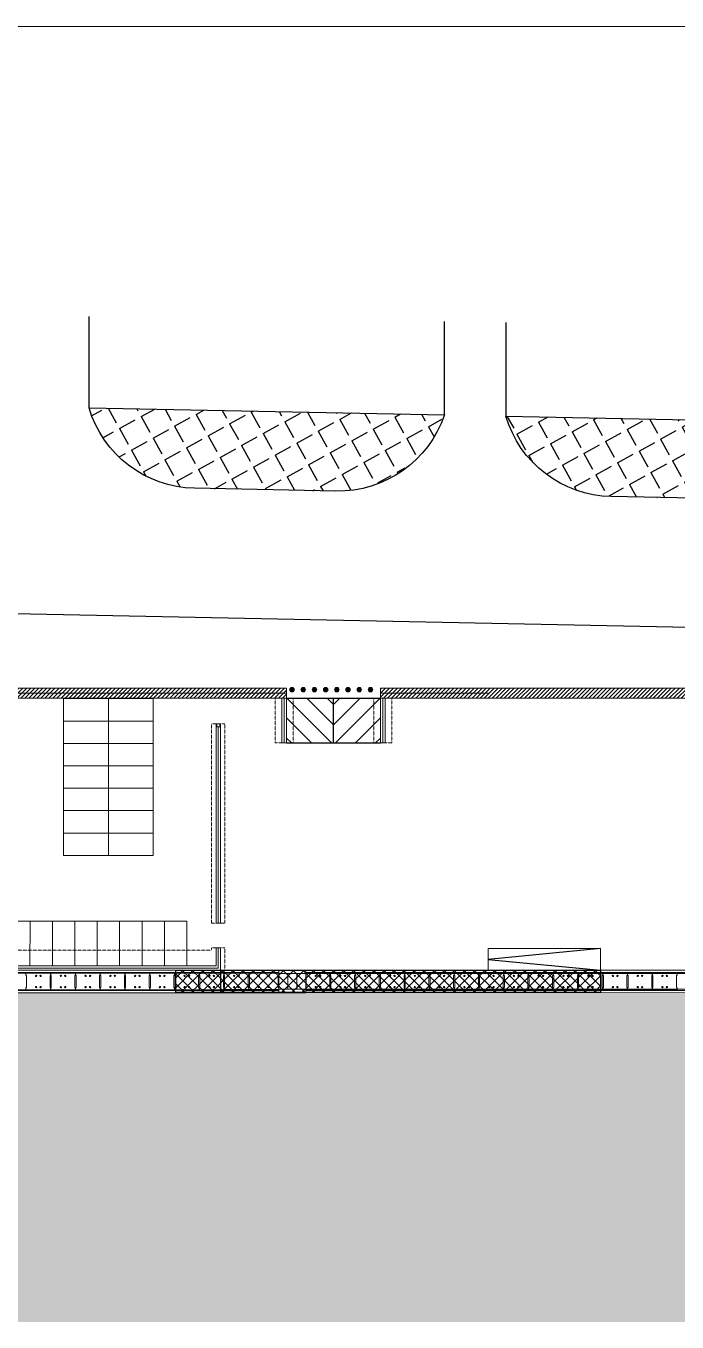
# Model space of a CAD drawing. Header units: millimetres. Extents: x -223101 to 128452, y -22249 to 35606.
# Drawn here: x -1882 to 27172, y -22249 to 35606 of the extents above; entities that cross this region are included whole.
import ezdxf

# ---------------------------------------------------------------- set-up
doc = ezdxf.new("R2010")
doc.units = ezdxf.units.MM
doc.linetypes.add('DASHED2', pattern=[0.375, 0.25, -0.125])
for name, color, linetype in [('0-MEP VIA HE', 4, 'Continuous'), ('0.BR.MEP DUONG TK', 3, 'Continuous'), ('00-HATCH VIA HE', 31, 'Continuous'), ('8', 8, 'Continuous'), ('Mau1', 1, 'Continuous'), ('Slope', 33, 'Continuous')]:
    doc.layers.add(name, color=color, linetype=linetype)
for name, color, linetype, lineweight in [('1', 1, 'Continuous', 18), ('1.Fence Wall', 2, 'Continuous', 15), ('2.Crash Barrier', 4, 'Continuous', 15), ('ARC_HATCH', 8, 'Continuous', 0), ('BOLLARD', 221, 'Continuous', 5), ('CP2-CSA-FT-STTD-Ground level$0$ARC_FLOOR', 2, 'Continuous', 5), ('Foundation', 3, 'DASHED2', 9), ('L1-DRAINAGE-LONG_DITCH', 12, 'Continuous', 9), ('TAN CANG-profile- REVISE1$0$8', 17, 'Continuous', 0), ('trench cover', 74, 'Continuous', 0)]:
    doc.layers.add(name, color=color, linetype=linetype, lineweight=lineweight)
doc.layers.add('ARC-PAKING-AR', color=9, linetype='Continuous', lineweight=0, true_color=0x808080)
doc.styles.add('Arial', font='arial.ttf', dxfattribs={"width": 0.8, "height": 393.413174})
doc.dimstyles.new('A3-500', dxfattribs={"dimscale": 0.5, "dimtxt": 1.6, "dimasz": 1.2, "dimexe": 0.5, "dimexo": 1, "dimgap": 0.5, "dimtad": 3, "dimdec": 0, "dimlfac": 1000, "dimdsep": 46, "dimtxsty": 'Arial', "dimcen": 0, "dimclrd": 256, "dimclre": 256, "dimclrt": 2, "dimadec": 0, "dimazin": 0, "dimtfac": 1, "dimtdec": 0, "dimtix": 1, "dimtmove": 2, "dimatfit": 3, "dimfxl": 1, "dimtfill": 1, "dimtfillclr": 11, "dimtolj": 1, "dimlwd": -1, "dimlwe": -1, "dimarcsym": 0})
pattern_1 = [(298.94929493, (-1345745049.4, -45576618.3), (962.55324745, 532.4389597), [800, -300]), (28.94929493, (-1345745049.4, -45576618.3), (-532.4389597, 962.55324745), [800, -300])]

# ---------------------------------------------------------------- blocks, each defined once
blk = doc.blocks.new('pk')
at = {"layer": 'ARC-PAKING-AR'}
for points in [[(-68.399, 0.04), (-68.399, 1.04), (-66.399, 1.04), (-66.399, 0.04)], [(-66.399, 0.04), (-66.399, 1.04), (-64.399, 1.04), (-64.399, 0.04)], [(-68.399, -0.96), (-68.399, 0.04), (-66.399, 0.04), (-66.399, -0.96)], [(-66.399, -0.96), (-66.399, 0.04), (-64.399, 0.04), (-64.399, -0.96)], [(-68.4, -1.96), (-68.399, -0.96), (-66.399, -0.96), (-66.4, -1.96)], [(-66.4, -1.96), (-66.399, -0.96), (-64.399, -0.96), (-64.4, -1.96)], [(-68.4, -2.96), (-68.4, -1.96), (-66.4, -1.96), (-66.4, -2.96)], [(-66.4, -2.96), (-66.4, -1.96), (-64.4, -1.96), (-64.4, -2.96)], [(-68.4, -3.96), (-68.4, -2.96), (-66.4, -2.96), (-66.4, -3.96)], [(-66.4, -3.96), (-66.4, -2.96), (-64.4, -2.96), (-64.4, -3.96)], [(-68.4, -4.96), (-68.4, -3.96), (-66.4, -3.96), (-66.4, -4.96)], [(-66.4, -4.96), (-66.4, -3.96), (-64.4, -3.96), (-64.4, -4.96)], [(-68.4, -5.96), (-68.4, -4.96), (-66.4, -4.96), (-66.4, -5.96)], [(-66.4, -5.96), (-66.4, -4.96), (-64.4, -4.96), (-64.4, -5.96)], [(-69.903, -10.885), (-70.903, -10.885), (-70.902, -8.885), (-69.902, -8.885)], [(-68.903, -10.885), (-69.903, -10.885), (-69.902, -8.885), (-68.902, -8.885)], [(-67.903, -10.885), (-68.903, -10.885), (-68.902, -8.885), (-67.902, -8.885)], [(-66.903, -10.886), (-67.903, -10.885), (-67.902, -8.885), (-66.902, -8.886)], [(-65.903, -10.886), (-66.903, -10.886), (-66.902, -8.886), (-65.902, -8.886)], [(-64.903, -10.886), (-65.903, -10.886), (-65.902, -8.886), (-64.902, -8.886)], [(-63.903, -10.886), (-64.903, -10.886), (-64.902, -8.886), (-63.902, -8.886)], [(-62.903, -10.886), (-63.903, -10.886), (-63.902, -8.886), (-62.902, -8.886)]]:
    blk.add_lwpolyline(points, close=True, dxfattribs=at)
blk = doc.blocks.new('trench thủ đức')
at = {"ltscale": 0.5}
for p, q in [((99350, -6545), (98150, -6545)), ((98150, -6545), (98150, -7545)), ((99350, -6545), (98150, -6545)), ((98150, -6545), (98150, -7545)), ((99350, -6695), (98150, -6695)), ((99350, -6695), (98150, -6695)), ((99350, -6545), (99350, -6695)), ((99350, -6545), (99350, -6695)), ((99350, -6695), (99350, -7395)), ((99350, -6695), (99350, -7395)), ((99350, -7395), (98150, -7395)), ((99350, -7395), (98150, -7395)), ((99350, -7395), (99350, -7545)), ((99350, -7395), (99350, -7545)), ((99350, -7545), (98150, -7545)), ((99350, -7545), (98150, -7545))]:
    blk.add_line(p, q, dxfattribs=at)
at = {"layer": '1', "ltscale": 0.5}
for p, q in [((98550, -6695), (98550, -7395)), ((98550, -6695), (98550, -7395)), ((98950, -6695), (98950, -7395)), ((98950, -6695), (98950, -7395))]:
    blk.add_line(p, q, dxfattribs=at)
at = {"layer": 'L1-DRAINAGE-LONG_DITCH', "ltscale": 0.011, "flags": 128}
for points in [[(82450, -6549), (98150, -6545)], [(82450, -6649), (98150, -6645)], [(99350, -6545), (135400, -6544)], [(99350, -6645), (135400, -6644)], [(98150, -7445), (82450, -7449)], [(135400, -7444), (99350, -7445)], [(98150, -7545), (82450, -7549)], [(135400, -7544), (99350, -7545)]]:
    blk.add_lwpolyline(points, dxfattribs=at)
at = {"layer": 'L1-DRAINAGE-LONG_DITCH', "ltscale": 2}
for points in [[(98150, -6695), (82450, -6699)], [(135400, -6694), (99350, -6695)], [(82450, -7399), (98150, -7395)], [(99350, -7395), (135400, -7394)]]:
    blk.add_lwpolyline(points, dxfattribs=at)
at = {"layer": 'trench cover'}
for points in [[(86870, -6653), (86870, -6748), (86895, -6798), (86895, -7298), (86870, -7348), (86870, -7443), (87970, -7442), (87970, -7347), (87945, -7297), (87945, -6797), (87970, -6747), (87970, -6652)], [(87975, -6652), (87975, -6747), (88000, -6797), (88000, -7297), (87975, -7347), (87975, -7442), (89075, -7442), (89075, -7347), (89050, -7297), (89050, -6797), (89075, -6747), (89075, -6652)], [(89080, -6652), (89080, -6747), (89105, -6797), (89105, -7297), (89080, -7347), (89080, -7442), (90180, -7442), (90180, -7347), (90155, -7297), (90155, -6797), (90180, -6747), (90180, -6652)], [(90185, -6652), (90185, -6747), (90210, -6797), (90210, -7297), (90185, -7347), (90185, -7442), (91285, -7442), (91285, -7347), (91260, -7297), (91260, -6797), (91285, -6747), (91285, -6652)], [(91290, -6652), (91290, -6747), (91315, -6797), (91315, -7297), (91290, -7347), (91290, -7442), (92390, -7441), (92390, -7346), (92365, -7296), (92365, -6796), (92390, -6746), (92390, -6651)], [(92395, -6651), (92395, -6746), (92420, -6796), (92420, -7296), (92395, -7346), (92395, -7441), (93495, -7441), (93495, -7346), (93470, -7296), (93470, -6796), (93495, -6746), (93495, -6651)], [(93500, -6651), (93500, -6746), (93525, -6796), (93525, -7296), (93500, -7346), (93500, -7441), (94600, -7441), (94600, -7346), (94575, -7296), (94575, -6796), (94600, -6746), (94600, -6651)], [(94605, -6651), (94605, -6746), (94630, -6796), (94630, -7296), (94605, -7346), (94605, -7441), (95705, -7440), (95705, -7345), (95680, -7295), (95680, -6795), (95705, -6745), (95705, -6650)], [(95710, -6650), (95710, -6745), (95735, -6795), (95735, -7295), (95710, -7345), (95710, -7440), (96810, -7440), (96810, -7345), (96785, -7295), (96785, -6795), (96810, -6745), (96810, -6650)], [(96815, -6650), (96815, -6745), (96840, -6795), (96840, -7295), (96815, -7345), (96815, -7440), (98150, -7440), (98150, -7345), (98125, -7295), (98125, -6795), (98150, -6745), (98150, -6650)], [(99350, -6650), (99350, -6745), (99375, -6795), (99375, -7295), (99350, -7345), (99350, -7440), (100450, -7440), (100450, -7345), (100425, -7295), (100425, -6795), (100450, -6745), (100450, -6650)], [(100455, -6650), (100455, -6745), (100480, -6795), (100480, -7295), (100455, -7345), (100455, -7440), (101555, -7440), (101555, -7345), (101530, -7295), (101530, -6795), (101555, -6745), (101555, -6650)], [(101560, -6650), (101560, -6745), (101585, -6795), (101585, -7295), (101560, -7345), (101560, -7440), (102660, -7440), (102660, -7345), (102635, -7295), (102635, -6795), (102660, -6745), (102660, -6650)], [(102665, -6650), (102665, -6745), (102690, -6795), (102690, -7295), (102665, -7345), (102665, -7440), (103765, -7440), (103765, -7345), (103740, -7295), (103740, -6795), (103765, -6745), (103765, -6650)], [(103770, -6650), (103770, -6745), (103795, -6795), (103795, -7295), (103770, -7345), (103770, -7440), (104870, -7440), (104870, -7345), (104845, -7295), (104845, -6795), (104870, -6745), (104870, -6650)], [(104875, -6650), (104875, -6745), (104900, -6795), (104900, -7295), (104875, -7345), (104875, -7440), (105975, -7440), (105975, -7345), (105950, -7295), (105950, -6795), (105975, -6745), (105975, -6650)], [(105980, -6650), (105980, -6745), (106005, -6795), (106005, -7295), (105980, -7345), (105980, -7440), (107080, -7440), (107080, -7345), (107055, -7295), (107055, -6795), (107080, -6745), (107080, -6650)], [(107085, -6650), (107085, -6745), (107110, -6795), (107110, -7295), (107085, -7345), (107085, -7440), (108185, -7440), (108185, -7345), (108160, -7295), (108160, -6795), (108185, -6745), (108185, -6650)], [(108190, -6650), (108190, -6745), (108215, -6795), (108215, -7295), (108190, -7345), (108190, -7440), (109290, -7440), (109290, -7345), (109265, -7295), (109265, -6795), (109290, -6745), (109290, -6650)], [(109295, -6650), (109295, -6745), (109320, -6795), (109320, -7295), (109295, -7345), (109295, -7440), (110395, -7440), (110395, -7345), (110370, -7295), (110370, -6795), (110395, -6745), (110395, -6650)], [(110400, -6650), (110400, -6745), (110425, -6795), (110425, -7295), (110400, -7345), (110400, -7440), (111500, -7440), (111500, -7345), (111475, -7295), (111475, -6795), (111500, -6745), (111500, -6650)], [(111505, -6650), (111505, -6745), (111530, -6795), (111530, -7295), (111505, -7345), (111505, -7440), (112605, -7440), (112605, -7345), (112580, -7295), (112580, -6795), (112605, -6745), (112605, -6650)], [(112610, -6650), (112610, -6745), (112635, -6795), (112635, -7295), (112610, -7345), (112610, -7440), (113710, -7440), (113710, -7345), (113685, -7295), (113685, -6795), (113710, -6745), (113710, -6650)], [(113715, -6650), (113715, -6745), (113740, -6795), (113740, -7295), (113715, -7345), (113715, -7440), (114815, -7440), (114815, -7345), (114790, -7295), (114790, -6795), (114815, -6745), (114815, -6650)], [(114820, -6650), (114820, -6745), (114845, -6795), (114845, -7295), (114820, -7345), (114820, -7440), (115920, -7440), (115920, -7345), (115895, -7295), (115895, -6795), (115920, -6745), (115920, -6650)]]:
    blk.add_lwpolyline(points, close=True, dxfattribs=at)
for centre in [(87320, -6798), (87520, -6798), (88425, -6797), (88625, -6797), (89530, -6797), (89730, -6797), (90635, -6797), (90835, -6797), (91740, -6796), (91940, -6796), (92845, -6796), (93045, -6796), (93950, -6796), (94150, -6796), (95055, -6796), (95255, -6796), (96160, -6795), (96360, -6795), (97265, -6795), (97700, -6795), (99800, -6795), (100000, -6795), (100905, -6795), (101105, -6795), (102010, -6795), (102210, -6795), (103115, -6795), (103315, -6795), (104220, -6795), (104420, -6795), (105325, -6795), (105525, -6795), (106430, -6795), (106630, -6795), (107535, -6795), (107735, -6795), (108640, -6795), (108840, -6795), (109745, -6795), (109945, -6795), (110850, -6795), (111050, -6795), (111955, -6795), (112155, -6795), (113060, -6795), (113260, -6795), (114165, -6795), (114365, -6795), (115270, -6795), (115470, -6795), (87320, -7298), (87520, -7298), (88425, -7297), (88625, -7297), (89530, -7297), (89730, -7297), (90635, -7297), (90835, -7297), (91740, -7296), (91940, -7296), (92845, -7296), (93045, -7296), (93950, -7296), (94150, -7296), (95055, -7296), (95255, -7296), (96160, -7295), (96360, -7295), (97265, -7295), (97700, -7295), (99800, -7295), (100000, -7295), (100905, -7295), (101105, -7295), (102010, -7295), (102210, -7295), (103115, -7295), (103315, -7295), (104220, -7295), (104420, -7295), (105325, -7295), (105525, -7295), (106430, -7295), (106630, -7295), (107535, -7295), (107735, -7295), (108640, -7295), (108840, -7295), (109745, -7295), (109945, -7295), (110850, -7295), (111050, -7295), (111955, -7295), (112155, -7295), (113060, -7295), (113260, -7295), (114165, -7295), (114365, -7295), (115270, -7295), (115470, -7295)]:
    blk.add_circle(centre, 30, dxfattribs=at)
blk = doc.blocks.new('bollard H')
at = {"layer": 'BOLLARD'}
h = blk.add_hatch(color=256, dxfattribs=at)
h.dxf.hatch_style = 1
h.set_gradient(color1=(128, 128, 128), tint=1, name='SPHERICAL')
edge = h.paths.add_edge_path()
edge.add_arc((0, 0), 0.1, -7.83058, 352.16942)
blk.add_circle((0, 0), 0.1, dxfattribs=at)
blk = doc.blocks.new('*U17')
at = {"layer": 'BOLLARD', "xscale": 1000, "yscale": 1000, "zscale": 1000, "rotation": 7.830578339736208}
blk.add_blockref('bollard H', (0, 0), dxfattribs=at)
blk = doc.blocks.new('*U18')
at = {"layer": 'BOLLARD'}
for p in [(-477, 3467), (-409, 2972), (-341, 2477), (-272, 1981), (-204, 1486), (-136, 991), (-68, 495), (0, 0)]:
    blk.add_blockref('*U17', p, dxfattribs=at)

msp = doc.modelspace()

# ---------------------------------------------------------------- hatches: boundary and pattern name
at = {"layer": '00-HATCH VIA HE'}
h = msp.add_hatch(dxfattribs=at)
h.set_pattern_fill('ANGLE', color=256, scale=4000, angle=-61.05070507, style=0)
h.set_pattern_definition(pattern_1)
h.paths.add_polyline_path([(11949.0945, 14841.3489, 0.3275382218), (16787.8301, 18245.2639), (935.6674, 18562.3412, 0.3275382215), (5634.416, 14967.6561)])
h = msp.add_hatch(dxfattribs=at)
h.set_pattern_fill('ANGLE', color=256, scale=4000, angle=-61.05070507, style=0)
h.set_pattern_definition(pattern_1)
h.paths.add_polyline_path([(76436.3921, 13551.4646, 0.3275382219), (81275.1278, 16955.3796), (19537.1267, 18190.2721, 0.3275382217), (24235.8753, 14595.587)])
at = {"layer": '8'}
h = msp.add_hatch(dxfattribs=at)
h.set_pattern_fill('ANSI37', color=256, scale=100, angle=-61.060451)
h.set_pattern_definition([(45, (-68750, -5000), (-224.5064, 224.5064), []), (135, (-68750, -5000), (-224.5064, -224.5064), [])])
h.paths.add_polyline_path([(4800, -6546.6391), (23750.014, -6546.6391), (23750.014, -7545.2697), (4800, -7545.2697)])
at = {"layer": 'ARC_HATCH', "ltscale": 0.8}
h = msp.add_hatch(dxfattribs=at)
h.set_pattern_fill('ANSI31', color=256, scale=40, angle=-61.060451)
h.set_pattern_definition([(45, (-68750, -5000), (-89.80256, 89.80256), [])])
edge = h.paths.add_edge_path()
edge.add_arc((-32375, 5250.0228), 800, 90.000000014, 270.000000014, ccw=False)
edge.add_line((-32375, 6050.0228), (9740, 6050.0228))
edge.add_line((9740, 6050.0228), (9740, 5600))
edge.add_line((9740, 5600), (-32375, 5600))
edge.add_arc((-32375, 5250), 350, 89.999999994, 180.000000008)
edge.add_line((-32725, 5250), (-32725, 5250.0228))
edge.add_arc((-32375, 5250.0228), 350, 180.000000037, 270.000000033)
edge.add_line((-32375, 4900.0228), (-32175, 4900.0228))
edge.add_line((-32175, 4900.0228), (-32175, 4450))
edge.add_line((-32175, 4450), (-32375, 4450))
h = msp.add_hatch(dxfattribs=at)
h.set_pattern_fill('ANSI31', color=256, scale=40, angle=-61.060451)
h.set_pattern_definition([(45, (-68750, -11126.98), (-89.80256, 89.80256), [])])
edge = h.paths.add_edge_path()
edge.add_line((70400.0221, 6050), (13940.3582, 6050))
edge.add_line((13940.3582, 6050), (13940.3582, 5600))
edge.add_line((13940.3582, 5600), (70400.0166, 5600))
edge.add_arc((70400.0166, 4050), 1550, 14.955248456, 89.999999996, ccw=False)
edge.add_line((71897.5145, 4450), (72327.1621, 4584.8928))
edge.add_arc((70400.0221, 4050.0072), 1999.9928, 15.512212058, 90.000156086)
at = {"layer": 'TAN CANG-profile- REVISE1$0$8'}
h = msp.add_hatch(dxfattribs=at)
h.set_pattern_fill('GRASS', color=256, scale=70, angle=-61.060451)
h.set_pattern_definition([(90, (-68750, 249297.8), (-1257.236, 1257.236), [333.375, -2181.097]), (45, (-68750, 249297.8), (-1257.236, 1257.236), [333.375, -1444.625]), (135, (-68750, 249297.8), (-1257.236, -1257.236), [333.375, -1444.625])])
h.paths.add_polyline_path([(9582.2101, -9609.0408), (9581.9424, -8049.891), (9581.9424, -8048.9108), (9582.2101, -9608.0606)], flags=16)
edge = h.paths.add_edge_path(flags=16)
edge.add_arc((-62772.1654, -13395.4465), 457.7905, 35.000000013, 144.999999977)
edge.add_arc((-63522.1654, -13395.4465), 457.7905, 35.000000002, 144.999999977)
edge.add_arc((-64272.1654, -13395.4465), 457.7905, 35.000000089, 144.999999938)
edge.add_arc((-65022.1654, -13395.4465), 457.7905, 35.000000068, 144.999999919)
edge.add_arc((-65772.1654, -13395.4465), 457.7905, 35.000000086, 144.999999899)
edge.add_arc((-66522.1654, -13395.4465), 457.7905, 35.000000039, 144.999999925)
edge.add_arc((-67272.1654, -13395.4465), 457.7905, 34.99999995, 145.000000009)
edge.add_arc((-68022.1654, -13395.4465), 457.7905, 34.999999979, 145.000000088)
edge.add_arc((-68772.1654, -13395.4465), 457.7905, 35.000000045, 144.999999925)
edge.add_arc((-69522.1654, -13395.4465), 457.7905, 35.000000074, 144.999999944)
edge.add_arc((-70272.1654, -13395.4465), 457.7905, 35.00000006, 144.999999958)
edge.add_arc((-71022.1654, -13395.4465), 457.7905, 35.000000109, 144.999999867)
edge.add_arc((-71772.1654, -13395.4465), 457.7905, 35.000000074, 144.999999971)
edge.add_arc((-71831.5852, -13583.5639), 550.1973, 125.000000181, 234.999999797)
edge.add_arc((-71884.5876, -14409.2591), 457.7905, 124.999999976, 235.000000029)
edge.add_arc((-71884.5876, -15159.2591), 457.7905, 125.000000089, 234.999999938)
edge.add_arc((-71884.5876, -15909.2591), 457.7905, 125.000000004, 235.000000029)
edge.add_arc((-71848.2335, -16453.085), 343.311, 150.543804519, 260.543804239)
edge.add_arc((-71529.6373, -16529.1532), 457.7905, 215.000000074, 324.999999905)
edge.add_arc((-70779.6373, -16529.1532), 457.7905, 215.000000115, 324.999999899)
edge.add_arc((-70029.6373, -16529.1532), 457.7905, 215.000000065, 324.999999873)
edge.add_arc((-69279.6373, -16529.1532), 457.7905, 215.000000034, 325.00000001)
edge.add_arc((-68529.6373, -16529.1532), 457.7905, 215.000000031, 324.999999971)
edge.add_arc((-67779.6373, -16529.1532), 457.7905, 215.000000016, 324.999999983)
edge.add_arc((-67029.6373, -16529.1532), 457.7905, 215.000000002, 324.999999977)
edge.add_arc((-66279.6373, -16529.1532), 457.7905, 215.000000057, 324.999999932)
edge.add_arc((-65529.6373, -16529.1532), 457.7905, 215.000000057, 324.999999899)
edge.add_arc((-64779.6373, -16529.1532), 457.7905, 215.0000001, 324.999999919)
edge.add_arc((-64029.6373, -16529.1532), 457.7905, 215.0000001, 324.999999925)
edge.add_arc((-63279.6373, -16529.1532), 457.7905, 215.00000001, 324.999999925)
edge.add_arc((-62529.6373, -16529.1532), 457.7905, 215.000000118, 324.999999964)
edge.add_arc((-61779.6373, -16529.1532), 457.7905, 214.999999987, 324.999999951)
edge.add_arc((-61093.9861, -16517.8067), 414.1723, 221.405018551, 331.405018445)
edge.add_arc((-60992.9103, -16341.0358), 457.7905, -54.999999943, 54.999999925)
edge.add_arc((-60992.9103, -15591.0358), 457.7905, -54.999999996, 55.000000003)
edge.add_arc((-60992.9103, -14841.0358), 457.7905, -55.000000045, 55.000000146)
edge.add_arc((-60992.9103, -14091.0358), 457.7905, -54.999999972, 54.999999899)
edge.add_arc((-61017.918, -13482.861), 370.2376, -39.035192983, 70.964806983)
edge.add_arc((-61272.1654, -13395.4465), 457.7905, 35.000000002, 144.999999957)
edge.add_arc((-62022.1654, -13395.4465), 457.7905, 35.000000031, 144.999999971)
h.paths.add_polyline_path([(-181033.7199, -405.9414), (-180973.357, 826.1131), (-178576.5578, 702.2038), (-178634.3016, -458.7801)])
h.paths.add_polyline_path([(-188122.6884, 1815.0538), (-181768.5936, 1815.0538), (-181768.5936, 38.3565), (-188122.6884, 38.3565)])
edge = h.paths.add_edge_path()
edge.add_line((-75471.362, -7540.3947), (-80765.93, -7540.3947))
edge.add_line((-80765.93, -7540.3947), (-80765.93, -5422.7839))
edge.add_line((-80765.93, -5422.7839), (-170192.0802, -5423.7293))
edge.add_arc((-170192.0802, 2276.2707), 7700, 215.105711708, 269.999999997, ccw=False)
edge.add_line((-176491.3916, -2151.8978), (-193148.1481, -2152.1364))
edge.add_line((-193148.1481, -2152.1364), (-193148.1625, -1152.1364))
edge.add_line((-193148.1625, -1152.1364), (-177084.5146, -1151.9369))
edge.add_line((-177084.5146, -1151.9369), (-177947.4292, 494.5549))
edge.add_arc((-182981.901, -2253.1666), 5735.493, 28.624894868, 76.066019729)
edge.add_line((-181600.7731, 3313.5528), (-185151.1616, 3319.1832))
edge.add_line((-185151.1616, 3319.1832), (-222508.1943, 3272.2102))
edge.add_line((-222508.1943, 3272.2102), (-223091.0685, -22248.7674))
edge.add_line((-223091.0685, -22248.7674), (128452.3751, -22248.7674))
edge.add_line((128452.3751, -22248.7674), (128444.523, 1853.5389))
edge.add_line((128444.523, 1853.5389), (111536.7317, 2137.4437))
edge.add_line((111536.7317, 2137.4437), (91196.5555, 2558.0801))
edge.add_line((91196.5555, 2558.0801), (87479.2679, 1737.5919))
edge.add_line((87479.2679, 1737.5919), (84075.095, 335.095))
edge.add_arc((74366.7874, 17347.0318), 19587.17, -69.188102644, -60.287625484, ccw=False)
edge.add_arc((75175.9938, 15421.5932), 17500, 276.945459083, 290.575193454, ccw=False)
edge.add_line((77292.172, -1949.9868), (71480, -1949.9868))
edge.add_line((71480, -1949.9868), (71480, -6107.7273))
edge.add_line((71480, -6107.7273), (73027.4826, -5571.7679))
edge.add_line((73027.4826, -5571.7679), (86570.1881, -1148.1031))
edge.add_line((86570.1881, -1148.1031), (88400.2438, -1148.1031))
edge.add_line((88400.2438, -1148.1031), (88400.2417, -998.1031))
edge.add_line((88400.2417, -998.1031), (87750.2045, -998.092))
edge.add_line((87750.2045, -998.092), (87750.2045, 1001.9224))
edge.add_line((87750.2045, 1001.9224), (89750.2189, 1001.9224))
edge.add_line((89750.2189, 1001.9224), (89750.2189, -998.0798))
edge.add_line((89750.2189, -998.0798), (89100.2417, -998.0798))
edge.add_line((89100.2417, -998.0798), (89100.2438, -1148.093))
edge.add_line((89100.2438, -1148.093), (97032.0507, -1155.3433))
edge.add_line((97032.0507, -1155.3433), (97031.1065, -2155.3409))
edge.add_line((97031.1065, -2155.3409), (86730.3139, -2148.127))
edge.add_line((86730.3139, -2148.127), (70267.5897, -7558.8279))
edge.add_line((70267.5897, -7558.8279), (-74768.4694, -7540.3921))
edge.add_line((-74768.4694, -7540.3921), (-75471.362, -7540.3947))

# ---------------------------------------------------------------- linework, layer by layer
for p, q in [((-223101.4366, 35545.1621), (128441.9966, 35605.5166)), ((6800.0577, -6546.6391), (6800.0577, -7545.2697))]:
    msp.add_line(p, q)
at = {"flags": 128}
msp.add_lwpolyline([(23750.0004, -5570), (18750, -6057.6296), (23749.9996, -6545.2592)], dxfattribs=at)
at = {"layer": '0-MEP VIA HE', "ltscale": 5, "flags": 128}
for points in [[(935.6674, 18562.3412), (16787.8301, 18245.2639)], [(19537.1267, 18190.2721), (81275.1278, 16955.3796)]]:
    msp.add_lwpolyline(points, dxfattribs=at)
at = {"layer": '0.BR.MEP DUONG TK', "ltscale": 5}
for p, q in [((940.2333, 18541.6311), (939.53, 22638.1358)), ((16792.3419, 18221.8574), (16791.6232, 22408.0418)), ((19541.6291, 18166.3979), (19540.9077, 22368.1358))]:
    msp.add_line(p, q, dxfattribs=at)
at = {"layer": '0.BR.MEP DUONG TK', "ltscale": 5, "flags": 128}
for points in [[(16787.8301, 18245.2639, -0.3275382217), (11949.0945, 14841.3489), (5634.416, 14967.6561, -0.3275382217), (935.6674, 18562.3412, -0.3275382217)], [(81535.7983, 18626.9191, -0.4245882267), (76436.3921, 13551.4646), (24235.8753, 14595.587, -0.3275382217), (19537.1267, 18190.2721, -0.3275382217)]]:
    msp.add_lwpolyline(points, format="xyb", dxfattribs=at)
at = {"layer": '1', "ltscale": 0.1}
for p, q in [((9640, 3600, -1.285), (9640, 5600, -2.1805)), ((14040.3582, 3600, 0.6349), (14040.3582, 5600, -0.2606)), ((6700, -4450), (6700, 4323.0901))]:
    msp.add_line(p, q, dxfattribs=at)
at = {"layer": '1', "ltscale": 0.1, "flags": 128}
msp.add_lwpolyline([(-32175, 4675), (-32375, 4675.0228, -1), (-32375, 5825.0228), (9740, 5825.0228)], format="xyb", dxfattribs=at)
for points in [[(18750, 5825), (13940.3582, 5825)], [(6699.9885, -5550), (6700.0502, -6446.1415), (-38275, -6446.1415), (-38275, -5149.9009)]]:
    msp.add_lwpolyline(points, dxfattribs=at)
at = {"layer": '1', "ltscale": 0.1}
msp.add_lwpolyline([(6636.0454, 4450), (6763.0613, 4450), (6763.0613, 4323.0901), (6636.0454, 4323.0901)], close=True, dxfattribs=at)
at = {"layer": '1.Fence Wall'}
for points, elevation in [([(9740, 5600), (9740, 3600), (9540, 3600), (9540, 5600)], -3.076), ([(14140.3582, 5600), (14140.3582, 3600), (13940.3582, 3600), (13940.3582, 5600)], -1.1561)]:
    msp.add_lwpolyline(points, dxfattribs=dict(at, elevation=elevation))
msp.add_lwpolyline([(6600, 4450), (6800, 4450), (6800, -4450), (6600, -4450)], close=True, dxfattribs=at)
msp.add_lwpolyline([(-18750, -6348.0245), (6600.0451, -6346.1497), (6600, -5550), (6800, -5550), (6800.0577, -6546.1333), (-18750, -6548.0245)], dxfattribs=at)
at = {"layer": '2.Crash Barrier', "flags": 128}
for points in [[(-32375, 4450.0228, -1), (-32375, 6050.0228), (9740, 6050.0228), (9740, 5600), (-32375, 5600, 0.4142135624), (-32725, 5250), (-32725, 5250.0228, 0.4142135624), (-32375, 4900.0228), (-32175, 4900.0228), (-32175, 4450), (-32375, 4450)], [(70400.0221, 6050), (13940.3582, 6050), (13940.3582, 5600), (70400.0166, 5600, -0.339672039), (71897.5145, 4450), (72327.1621, 4584.8928, 0.3369644248), (70400.0166, 6050)]]:
    msp.add_lwpolyline(points, format="xyb", dxfattribs=at)
at = {"layer": '8'}
msp.add_lwpolyline([(4800, -6546.6391), (23750.014, -6546.6391), (23750.014, -7545.2697), (4800, -7545.2697)], close=True, dxfattribs=at)
at = {"layer": 'ARC_HATCH'}
for p, q in [((11757.3007, 3600, -3.076), (9740, 5617.3007, -3.076)), ((11839.5874, 4415.739, -3.076), (10655.3263, 5600, -3.076)), ((11839.5874, 5313.7646, -3.076), (11553.352, 5600, -3.076)), ((11840.771, 5312.581, -1.1561), (12128.1899, 5600, -1.1561)), ((11840.771, 4414.5554, -1.1561), (13026.2156, 5600, -1.1561)), ((11924.2412, 3600, -1.1561), (13940.3583, 5616.1171, -1.1561)), ((10859.2751, 3600, -3.076), (9740, 4719.2751, -3.076)), ((12822.2668, 3600, -1.1561), (13940.3583, 4718.0915, -1.1561)), ((9961.2495, 3600, -3.076), (9740, 3821.2495, -3.076)), ((13720.2924, 3600, -1.1561), (13940.3583, 3820.0659, -1.1561))]:
    msp.add_line(p, q, dxfattribs=at)
at = {"layer": 'CP2-CSA-FT-STTD-Ground level$0$ARC_FLOOR'}
msp.add_lwpolyline([(23749.9996, -6545.2592), (18749.9992, -6545.2592), (18750, -5570), (23750.0004, -5570)], close=True, dxfattribs=at)
at = {"layer": 'Foundation', "ltscale": 5}
msp.add_line((9940.0035, 5600, 0.96), (9740, 5600, -0.96), dxfattribs=at)
for points, elevation in [([(9239.9597, 5600), (9239.9583, 3600), (10039.9582, 3600), (10039.9598, 5600)], -3.076), ([(14440.359, 5600), (14440.3574, 3600), (13640.3574, 3600), (13640.3591, 5600)], -1.1561)]:
    msp.add_lwpolyline(points, dxfattribs=dict(at, elevation=elevation))
at = {"layer": 'Foundation', "ltscale": 5, "extrusion": (2.17184e-06, 1, 0), "elevation": 5600.0301, "flags": 128}
msp.add_lwpolyline([(-13740.3496, 0.96), (-13940.3461, -0.96)], dxfattribs=at)
at = {"layer": 'Foundation', "ltscale": 5}
msp.add_lwpolyline([(6400, 4450), (7000, 4450), (7000, -4450), (6400, -4450)], close=True, dxfattribs=at)
msp.add_lwpolyline([(-6550.1808, -5647.2295), (6400.0337, -5646.1661), (6399.9887, -5550), (6999.9884, -5550), (7000.0693, -6546.1169), (-6550.1808, -6547.2295), (-6550.1808, -5647.2566)], dxfattribs=at)
at = {"layer": 'Mau1', "ltscale": 5}
msp.add_line((-3782.4345, 9404.8632), (128446.9489, 6759.9917), dxfattribs=at)
at = {"layer": 'Slope'}
for p, q in [((9739.9795, 5600, 0.2141), (13940.3378, 5600, 2.134)), ((9740, 3600, -1.285), (13940.3582, 3600, 0.6349))]:
    msp.add_line(p, q, dxfattribs=at)

# ---------------------------------------------------------------- block references
at = {"layer": 'ARC-PAKING-AR', "xscale": 1000, "yscale": 1000, "zscale": 1000, "rotation": 0.009836788504191105}
msp.add_blockref('pk', (68200.0016, 4550.0004), dxfattribs=at)
at = {"layer": 'BOLLARD', "extrusion": (-1.5612e-36, 2.9684e-30, -1), "zscale": -1, "rotation": 262.169391527206}
msp.add_blockref('*U18', (-13491.1836, 5980.0255, 1.9199), dxfattribs=at)
at = {"layer": 'L1-DRAINAGE-LONG_DITCH'}
msp.add_blockref('trench thủ đức', (-88749.9215, -0.6307), dxfattribs=at)

# ---------------------------------------------------------------- leaders
msp.add_leader([(11840.7712, 3600), (11840.1586, 5600)], dimstyle='A3-500', override={"dimgap": 0.5, "dimtad": 0})

doc.saveas('drawing.dxf')
